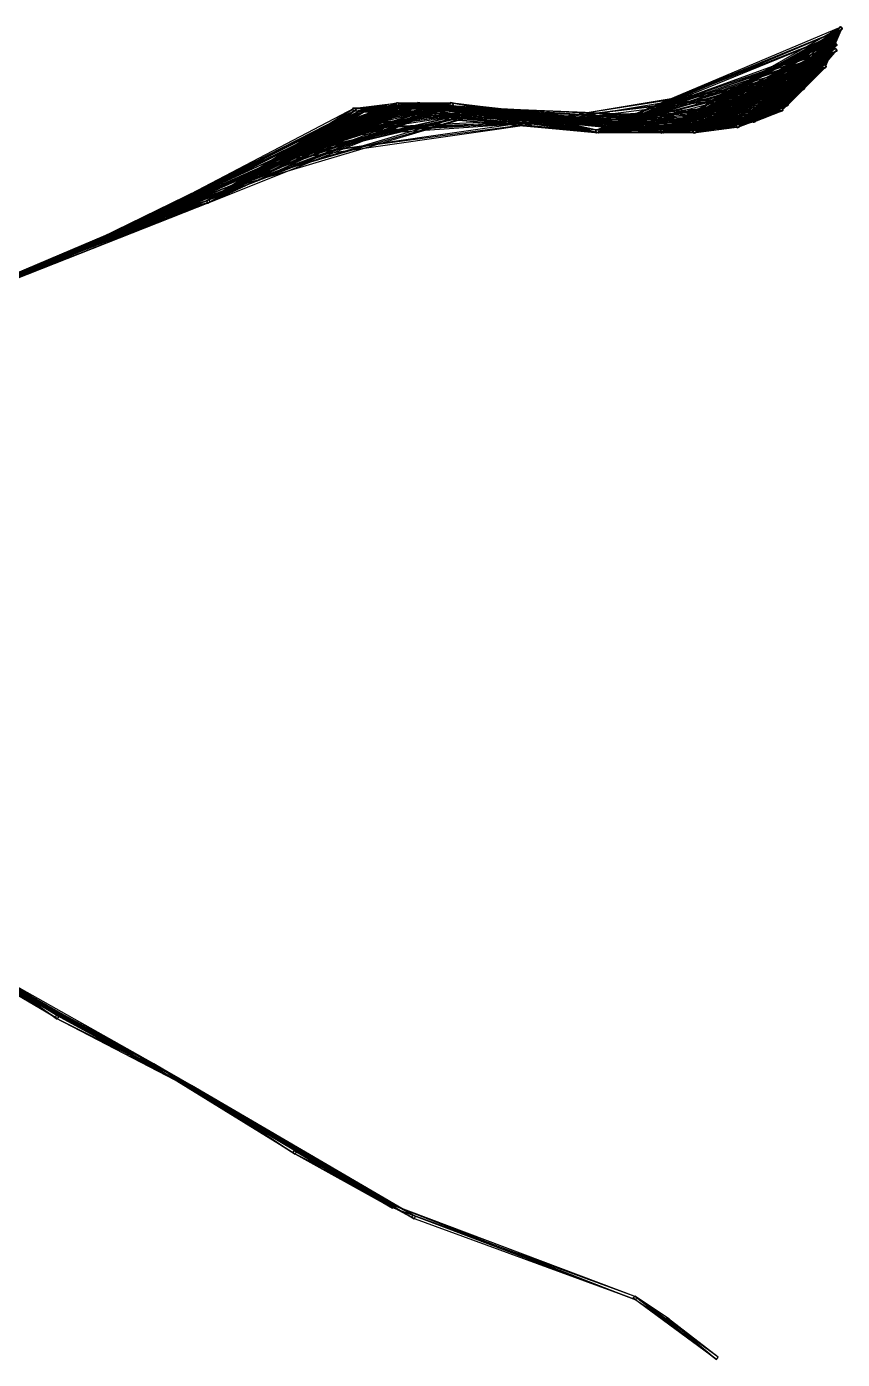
# Model space of a CAD drawing. Header units: metres. Extents: x 180 to 620, y 82 to 328.
# Drawn here: x 469.4 to 620.4, y 81.6 to 328.4 of the extents above; entities that cross this region are included whole.
import ezdxf

# ---------------------------------------------------------------- set-up
doc = ezdxf.new("R2010")
doc.units = ezdxf.units.M

msp = doc.modelspace()

# ---------------------------------------------------------------- linework, layer by layer
for points in [[(620.3275, 327.8669), (574.6725, 309.1331), (620.13306, 328.32755), (620.1332, 328.32764, 0.0001)], [(620.3275, 327.8669), (574.6725, 309.1331), (620.13306, 328.32755), (620.1332, 328.32764, 0.0001)], [(620.34143, 327.9081), (586.65857, 309.0919), (620.0919, 328.3414), (620.09204, 328.3415, 0.0001)], [(620.34143, 327.9081), (586.65857, 309.0919), (620.0919, 328.3414), (620.09204, 328.3415, 0.0001)], [(620.3483, 327.93942), (592.6517, 309.06058), (620.0606, 328.3483), (620.0607, 328.3484, 0.0001)], [(620.3483, 327.93942), (592.6517, 309.06058), (620.0606, 328.3483), (620.0607, 328.3484, 0.0001)], [(620.35345, 327.99045), (600.64655, 310.00955), (620.0096, 328.35342), (620.0097, 328.35352, 0.0001)], [(620.35345, 327.99045), (600.64655, 310.00955), (620.0096, 328.35342), (620.0097, 328.35352, 0.0001)], [(620.3534, 328.01068), (603.6466, 310.98932), (619.98926, 328.3534), (619.9894, 328.3535, 0.0001)], [(620.3534, 328.01068), (603.6466, 310.98932), (619.98926, 328.3534), (619.9894, 328.3535, 0.0001)], [(620.3494, 328.05377), (608.6506, 312.94623), (619.9462, 328.34943), (619.94635, 328.34952, 0.0001)], [(620.3494, 328.05377), (608.6506, 312.94623), (619.9462, 328.34943), (619.94635, 328.34952, 0.0001)], [(620.34875, 328.0581), (609.65125, 313.9419), (619.9419, 328.34875), (619.942, 328.34885, 0.0001)], [(620.34875, 328.0581), (609.65125, 313.9419), (619.9419, 328.34875), (619.942, 328.34885, 0.0001)], [(620.34875, 328.0581), (609.65125, 313.9419), (619.9419, 328.34875), (619.942, 328.34885, 0.0001)], [(620.34875, 328.0581), (609.65125, 313.9419), (619.9419, 328.34875), (619.942, 328.34885, 0.0001)], [(620.34515, 328.0767), (612.65485, 316.9233), (619.9233, 328.34512), (619.9234, 328.3452, 0.0001)], [(620.34515, 328.0767), (612.65485, 316.9233), (619.9233, 328.34512), (619.9234, 328.3452, 0.0001)], [(620.3467, 328.06934), (613.6533, 318.93066), (619.93066, 328.34668), (619.9308, 328.34677, 0.0001)], [(620.3467, 328.06934), (613.6533, 318.93066), (619.93066, 328.34668), (619.9308, 328.34677, 0.0001)], [(620.33545, 328.1118), (616.66455, 321.8882), (619.8882, 328.33542), (619.8883, 328.3355, 0.0001)], [(620.33545, 328.1118), (616.66455, 321.8882), (619.8882, 328.33542), (619.8883, 328.3355, 0.0001)], [(620.32825, 328.13132), (616.67175, 320.86868), (619.86865, 328.32828), (619.8688, 328.32837, 0.0001)], [(620.32825, 328.13132), (616.67175, 320.86868), (619.86865, 328.32828), (619.8688, 328.32837, 0.0001)], [(616.67175, 320.86868), (617.13135, 320.67172), (620.32825, 328.13132), (620.32837, 328.1314, 0.0001)], [(616.67175, 320.86868), (617.13135, 320.67172), (620.32825, 328.13132), (620.32837, 328.1314, 0.0001)], [(574.6725, 309.1331), (574.86694, 308.67245), (620.3275, 327.8669), (620.32764, 327.867, 0.0001)], [(574.6725, 309.1331), (574.86694, 308.67245), (620.3275, 327.8669), (620.32764, 327.867, 0.0001)], [(619.32605, 326.86328), (574.67395, 309.13672), (619.1367, 327.32605), (619.13684, 327.32614, 0.0001)], [(619.32605, 326.86328), (574.67395, 309.13672), (619.1367, 327.32605), (619.13684, 327.32614, 0.0001)], [(574.67395, 309.13672), (574.8633, 308.67395), (619.32605, 326.86328), (619.3262, 326.86337, 0.0001)], [(574.67395, 309.13672), (574.8633, 308.67395), (619.32605, 326.86328), (619.3262, 326.86337, 0.0001)], [(586.65857, 309.0919), (586.9081, 308.6586), (620.34143, 327.9081), (620.34155, 327.9082, 0.0001)], [(586.65857, 309.0919), (586.9081, 308.6586), (620.34143, 327.9081), (620.34155, 327.9082, 0.0001)], [(619.34045, 326.90466), (586.65955, 309.09534), (619.09534, 327.34045), (619.09546, 327.34055, 0.0001)], [(619.34045, 326.90466), (586.65955, 309.09534), (619.09534, 327.34045), (619.09546, 327.34055, 0.0001)], [(586.65955, 309.09534), (586.90466, 308.65955), (619.34045, 326.90466), (619.3406, 326.90475, 0.0001)], [(586.65955, 309.09534), (586.90466, 308.65955), (619.34045, 326.90466), (619.3406, 326.90475, 0.0001)], [(592.6517, 309.06058), (592.9394, 308.6517), (620.3483, 327.93942), (620.34845, 327.9395, 0.0001)], [(592.6517, 309.06058), (592.9394, 308.6517), (620.3483, 327.93942), (620.34845, 327.9395, 0.0001)], [(619.34784, 326.93677), (592.65216, 309.06323), (619.0633, 327.34784), (619.0634, 327.34793, 0.0001)], [(619.34784, 326.93677), (592.65216, 309.06323), (619.0633, 327.34784), (619.0634, 327.34793, 0.0001)], [(592.65216, 309.06323), (592.9367, 308.65216), (619.34784, 326.93677), (619.34796, 326.93686, 0.0001)], [(592.65216, 309.06323), (592.9367, 308.65216), (619.34784, 326.93677), (619.34796, 326.93686, 0.0001)], [(600.64655, 310.00955), (600.9904, 309.64658), (620.35345, 327.99045), (620.3536, 327.99054, 0.0001)], [(600.64655, 310.00955), (600.9904, 309.64658), (620.35345, 327.99045), (620.3536, 327.99054, 0.0001)], [(619.3534, 326.9899), (600.6466, 310.0101), (619.01013, 327.35342), (619.01025, 327.35352, 0.0001)], [(619.3534, 326.9899), (600.6466, 310.0101), (619.01013, 327.35342), (619.01025, 327.35352, 0.0001)], [(600.6466, 310.0101), (600.98987, 309.64658), (619.3534, 326.9899), (619.3535, 326.99, 0.0001)], [(600.6466, 310.0101), (600.98987, 309.64658), (619.3534, 326.9899), (619.3535, 326.99, 0.0001)], [(603.6466, 310.98932), (604.01074, 310.6466), (620.3534, 328.01068), (620.3535, 328.01077, 0.0001)], [(603.6466, 310.98932), (604.01074, 310.6466), (620.3534, 328.01068), (620.3535, 328.01077, 0.0001)], [(619.35333, 327.01138), (603.64667, 310.98862), (618.9886, 327.35336), (618.9887, 327.35345, 0.0001)], [(619.35333, 327.01138), (603.64667, 310.98862), (618.9886, 327.35336), (618.9887, 327.35345, 0.0001)], [(603.64667, 310.98862), (604.0114, 310.64664), (619.35333, 327.01138), (619.35345, 327.01147, 0.0001)], [(603.64667, 310.98862), (604.0114, 310.64664), (619.35333, 327.01138), (619.35345, 327.01147, 0.0001)], [(608.6506, 312.94623), (609.0538, 312.65057), (620.3494, 328.05377), (620.34955, 328.05386, 0.0001)], [(608.6506, 312.94623), (609.0538, 312.65057), (620.3494, 328.05377), (620.34955, 328.05386, 0.0001)], [(619.34875, 327.0581), (608.65125, 312.9419), (618.9419, 327.34875), (618.942, 327.34885, 0.0001)], [(619.34875, 327.0581), (608.65125, 312.9419), (618.9419, 327.34875), (618.942, 327.34885, 0.0001)], [(608.65125, 312.9419), (609.0581, 312.65125), (619.34875, 327.0581), (619.3489, 327.0582, 0.0001)], [(608.65125, 312.9419), (609.0581, 312.65125), (619.34875, 327.0581), (619.3489, 327.0582, 0.0001)], [(609.65125, 313.9419), (610.0581, 313.65125), (620.34875, 328.0581), (620.3489, 328.0582, 0.0001)], [(609.65125, 313.9419), (610.0581, 313.65125), (620.34875, 328.0581), (620.3489, 328.0582, 0.0001)], [(609.65125, 313.9419), (610.0581, 313.65125), (620.34875, 328.0581), (620.3489, 328.0582, 0.0001)], [(609.65125, 313.9419), (610.0581, 313.65125), (620.34875, 328.0581), (620.3489, 328.0582, 0.0001)], [(619.34784, 327.06323), (609.65216, 313.93677), (618.9367, 327.34784), (618.9368, 327.34793, 0.0001)], [(619.34784, 327.06323), (609.65216, 313.93677), (618.9367, 327.34784), (618.9368, 327.34793, 0.0001)], [(619.34784, 327.06323), (609.65216, 313.93677), (618.9367, 327.34784), (618.9368, 327.34793, 0.0001)], [(619.34784, 327.06323), (609.65216, 313.93677), (618.9367, 327.34784), (618.9368, 327.34793, 0.0001)], [(609.65216, 313.93677), (610.0633, 313.65216), (619.34784, 327.06323), (619.34796, 327.06332, 0.0001)], [(609.65216, 313.93677), (610.0633, 313.65216), (619.34784, 327.06323), (619.34796, 327.06332, 0.0001)], [(609.65216, 313.93677), (610.0633, 313.65216), (619.34784, 327.06323), (619.34796, 327.06332, 0.0001)], [(609.65216, 313.93677), (610.0633, 313.65216), (619.34784, 327.06323), (619.34796, 327.06332, 0.0001)], [(612.65485, 316.9233), (613.0767, 316.65488), (620.34515, 328.0767), (620.3453, 328.07678, 0.0001)], [(612.65485, 316.9233), (613.0767, 316.65488), (620.34515, 328.0767), (620.3453, 328.07678, 0.0001)], [(619.34296, 327.08575), (612.65704, 316.91425), (618.91425, 327.34302), (618.91437, 327.3431, 0.0001)], [(619.34296, 327.08575), (612.65704, 316.91425), (618.91425, 327.34302), (618.91437, 327.3431, 0.0001)], [(612.65704, 316.91425), (613.08575, 316.65698), (619.34296, 327.08575), (619.3431, 327.08585, 0.0001)], [(612.65704, 316.91425), (613.08575, 316.65698), (619.34296, 327.08575), (619.3431, 327.08585, 0.0001)], [(613.6533, 318.93066), (614.06934, 318.65332), (620.3467, 328.06934), (620.3468, 328.06943, 0.0001)], [(613.6533, 318.93066), (614.06934, 318.65332), (620.3467, 328.06934), (620.3468, 328.06943, 0.0001)], [(619.3445, 327.0795), (613.6555, 318.9205), (618.92053, 327.3445), (618.92065, 327.3446, 0.0001)], [(619.3445, 327.0795), (613.6555, 318.9205), (618.92053, 327.3445), (618.92065, 327.3446, 0.0001)], [(613.6555, 318.9205), (614.07947, 318.6555), (619.3445, 327.0795), (619.3446, 327.0796, 0.0001)], [(613.6555, 318.9205), (614.07947, 318.6555), (619.3445, 327.0795), (619.3446, 327.0796, 0.0001)], [(616.66455, 321.8882), (617.1118, 321.66458), (620.33545, 328.1118), (620.3356, 328.11188, 0.0001)], [(616.66455, 321.8882), (617.1118, 321.66458), (620.33545, 328.1118), (620.3356, 328.11188, 0.0001)], [(619.32495, 327.13928), (616.67505, 321.86072), (618.8607, 327.32495), (618.86084, 327.32504, 0.0001)], [(619.32495, 327.13928), (616.67505, 321.86072), (618.8607, 327.32495), (618.86084, 327.32504, 0.0001)], [(616.67505, 321.86072), (617.1393, 321.67505), (619.32495, 327.13928), (619.3251, 327.13937, 0.0001)], [(616.67505, 321.86072), (617.1393, 321.67505), (619.32495, 327.13928), (619.3251, 327.13937, 0.0001)], [(619.3162, 327.1581), (616.6838, 320.8419), (618.84186, 327.31625), (618.842, 327.31635, 0.0001)], [(619.3162, 327.1581), (616.6838, 320.8419), (618.84186, 327.31625), (618.842, 327.31635, 0.0001)], [(616.6838, 320.8419), (617.15814, 320.68375), (619.3162, 327.1581), (619.31635, 327.1582, 0.0001)], [(616.6838, 320.8419), (617.15814, 320.68375), (619.3162, 327.1581), (619.31635, 327.1582, 0.0001)], [(619.3204, 324.8505), (574.6796, 309.1495), (619.1495, 325.3204), (619.1496, 325.3205, 0.0001)], [(574.6796, 309.1495), (574.8505, 308.6796), (619.3204, 324.8505), (619.3205, 324.8506, 0.0001)], [(619.3173, 323.84402), (574.6827, 309.15598), (619.15594, 324.3173), (619.15607, 324.31738, 0.0001)], [(574.6827, 309.15598), (574.84406, 308.6827), (619.3173, 323.84402), (619.31744, 323.84412, 0.0001)], [(619.33545, 324.8882), (586.66455, 309.1118), (619.1118, 325.33542), (619.11194, 325.3355, 0.0001)], [(586.66455, 309.1118), (586.8882, 308.66458), (619.33545, 324.8882), (619.3356, 324.8883, 0.0001)], [(619.33246, 323.87973), (586.66754, 309.12027), (619.1203, 324.3325), (619.1204, 324.33258, 0.0001)], [(586.66754, 309.12027), (586.8797, 308.6675), (619.33246, 323.87973), (619.3326, 323.87982, 0.0001)], [(619.34393, 324.9181), (592.65607, 309.0819), (619.08185, 325.34393), (619.082, 325.34402, 0.0001)], [(592.65607, 309.0819), (592.91815, 308.65607), (619.34393, 324.9181), (619.34406, 324.91818, 0.0001)], [(619.3415, 323.9084), (592.6585, 309.0916), (619.0916, 324.3415), (619.09174, 324.34158, 0.0001)], [(592.6585, 309.0916), (592.9084, 308.6585), (619.3415, 323.9084), (619.3416, 323.90848, 0.0001)], [(619.3521, 324.968), (600.6479, 310.032), (619.03204, 325.35208), (619.03217, 325.35217, 0.0001)], [(600.6479, 310.032), (600.96796, 309.64792), (619.3521, 324.968), (619.35223, 324.96808, 0.0001)], [(619.3508, 323.95615), (600.6492, 310.04385), (619.0438, 324.3508), (619.04395, 324.3509, 0.0001)], [(600.6492, 310.04385), (600.9562, 309.6492), (619.3508, 323.95615), (619.35095, 323.95624, 0.0001)], [(619.35333, 324.98782), (603.64667, 311.01218), (619.01215, 325.35336), (619.01227, 325.35345, 0.0001)], [(603.64667, 311.01218), (603.98785, 310.64664), (619.35333, 324.98782), (619.35345, 324.9879, 0.0001)], [(619.35266, 323.9748), (603.64734, 311.0252), (619.02515, 324.35266), (619.02527, 324.35275, 0.0001)], [(603.64734, 311.0252), (603.97485, 310.64734), (619.35266, 323.9748), (619.3528, 323.97488, 0.0001)], [(619.35315, 324.0168), (608.64685, 312.9832), (618.98315, 324.35318), (618.9833, 324.35327, 0.0001)], [(608.64685, 312.9832), (609.01685, 312.64682), (619.35315, 324.0168), (619.3533, 324.0169, 0.0001)], [(619.3521, 325.032), (608.6479, 312.968), (618.96796, 325.35208), (618.9681, 325.35217, 0.0001)], [(608.6479, 312.968), (609.03204, 312.64792), (619.3521, 325.032), (619.35223, 325.0321, 0.0001)], [(619.3531, 324.0186), (609.6469, 313.9814), (618.9814, 324.35306), (618.9815, 324.35315, 0.0001)], [(619.3531, 324.0186), (609.6469, 313.9814), (618.9814, 324.35306), (618.9815, 324.35315, 0.0001)], [(609.6469, 313.9814), (610.0186, 313.64694), (619.3531, 324.0186), (619.3532, 324.01868, 0.0001)], [(609.6469, 313.9814), (610.0186, 313.64694), (619.3531, 324.0186), (619.3532, 324.01868, 0.0001)], [(619.3518, 325.0352), (609.6482, 313.9648), (618.96484, 325.35178), (618.96497, 325.35187, 0.0001)], [(619.3518, 325.0352), (609.6482, 313.9648), (618.96484, 325.35178), (618.96497, 325.35187, 0.0001)], [(609.6482, 313.9648), (610.03516, 313.64822), (619.3518, 325.0352), (619.3519, 325.03528, 0.0001)], [(609.6482, 313.9648), (610.03516, 313.64822), (619.3518, 325.0352), (619.3519, 325.03528, 0.0001)], [(619.35254, 324.02713), (612.64746, 316.97287), (618.9729, 324.3525), (618.973, 324.3526, 0.0001)], [(612.64746, 316.97287), (613.0271, 316.6475), (619.35254, 324.02713), (619.35266, 324.02722, 0.0001)], [(619.35004, 325.05002), (612.64996, 316.94998), (618.95, 325.35), (618.95013, 325.3501, 0.0001)], [(612.64996, 316.94998), (613.05, 316.65), (619.35004, 325.05002), (619.35016, 325.0501, 0.0001)], [(619.3535, 324), (613.6465, 319), (619, 324.35358), (619.0001, 324.35367, 0.0001)], [(613.6465, 319), (614, 318.64642), (619.3535, 324), (619.35364, 324.0001, 0.0001)], [(619.3521, 325.032), (613.6479, 318.968), (618.96796, 325.35208), (618.9681, 325.35217, 0.0001)], [(613.6479, 318.968), (614.03204, 318.64792), (619.3521, 325.032), (619.35223, 325.0321, 0.0001)], [(617.31274, 321.83508), (574.68726, 309.16492), (617.1649, 322.31274), (617.16504, 322.31284, 0.0001)], [(574.68726, 309.16492), (574.8351, 308.68726), (617.31274, 321.83508), (617.31287, 321.83517, 0.0001)], [(617.309, 320.8283), (574.691, 309.1717), (617.1717, 321.30908), (617.1718, 321.30917, 0.0001)], [(574.691, 309.1717), (574.8283, 308.69092), (617.309, 320.8283), (617.30914, 320.8284, 0.0001)], [(617.3288, 321.87), (586.6712, 309.13), (617.12994, 322.3288), (617.13007, 322.3289, 0.0001)], [(586.6712, 309.13), (586.87006, 308.6712), (617.3288, 321.87), (617.3289, 321.8701, 0.0001)], [(617.32495, 320.86072), (586.67505, 309.13928), (617.1393, 321.32495), (617.1394, 321.32504, 0.0001)], [(586.67505, 309.13928), (586.8607, 308.67505), (617.32495, 320.86072), (617.3251, 320.8608, 0.0001)], [(617.3389, 321.89926), (592.6611, 309.10074), (617.10077, 322.3389), (617.1009, 322.339, 0.0001)], [(592.6611, 309.10074), (592.89923, 308.6611), (617.3389, 321.89926), (617.33905, 321.89935, 0.0001)], [(617.33545, 320.8882), (592.66455, 309.1118), (617.1118, 321.33542), (617.11194, 321.3355, 0.0001)], [(592.66455, 309.1118), (592.8882, 308.66458), (617.33545, 320.8882), (617.3356, 320.8883, 0.0001)], [(617.35004, 321.94998), (600.64996, 310.05002), (617.05, 322.35), (617.0501, 322.3501, 0.0001)], [(600.64996, 310.05002), (600.95, 309.65), (617.35004, 321.94998), (617.35016, 321.95007, 0.0001)], [(617.34766, 320.9356), (600.65234, 310.0644), (617.06433, 321.34766), (617.06445, 321.34775, 0.0001)], [(600.65234, 310.0644), (600.93567, 309.65234), (617.34766, 320.9356), (617.3478, 320.9357, 0.0001)], [(617.35236, 321.97064), (603.64764, 311.02936), (617.02936, 322.35236), (617.0295, 322.35245, 0.0001)], [(603.64764, 311.02936), (603.97064, 310.64764), (617.35236, 321.97064), (617.3525, 321.97073, 0.0001)], [(617.3506, 320.95428), (603.6494, 311.04572), (617.0458, 321.3506), (617.0459, 321.35068, 0.0001)], [(603.6494, 311.04572), (603.9542, 310.6494), (617.3506, 320.95428), (617.3507, 320.95438, 0.0001)], [(617.3535, 321), (608.6465, 313), (617, 321.35358), (617.0001, 321.35367, 0.0001)], [(608.6465, 313), (609, 312.64642), (617.3535, 321), (617.35364, 321.0001, 0.0001)], [(617.3529, 322.02078), (608.6471, 312.97922), (616.97925, 322.35294), (616.9794, 322.35303, 0.0001)], [(608.6471, 312.97922), (609.02075, 312.64706), (617.3529, 322.02078), (617.353, 322.02087, 0.0001)], [(617.3535, 321), (609.6465, 314), (617, 321.35358), (617.0001, 321.35367, 0.0001)], [(617.3535, 321), (609.6465, 314), (617, 321.35358), (617.0001, 321.35367, 0.0001)], [(609.6465, 314), (610, 313.64642), (617.3535, 321), (617.35364, 321.0001, 0.0001)], [(609.6465, 314), (610, 313.64642), (617.3535, 321), (617.35364, 321.0001, 0.0001)], [(617.3528, 322.02353), (609.6472, 313.97647), (616.97644, 322.35275), (616.97656, 322.35284, 0.0001)], [(617.3528, 322.02353), (609.6472, 313.97647), (616.97644, 322.35275), (616.97656, 322.35284, 0.0001)], [(609.6472, 313.97647), (610.02356, 313.64725), (617.3528, 322.02353), (617.3529, 322.02362, 0.0001)], [(609.6472, 313.97647), (610.02356, 313.64725), (617.3528, 322.02353), (617.3529, 322.02362, 0.0001)], [(617.3535, 321), (612.6465, 317), (617, 321.35358), (617.0001, 321.35367, 0.0001)], [(612.6465, 317), (613, 316.64642), (617.3535, 321), (617.35364, 321.0001, 0.0001)], [(617.3514, 322.03903), (612.6486, 316.96097), (616.961, 322.3514), (616.9611, 322.3515, 0.0001)], [(612.6486, 316.96097), (613.039, 316.6486), (617.3514, 322.03903), (617.3515, 322.03912, 0.0001)], [(614.28766, 318.7945), (565.71234, 311.2055), (614.2055, 319.28772), (614.2056, 319.2878, 0.0001)], [(565.71234, 311.2055), (565.7945, 310.71228), (614.28766, 318.7945), (614.2878, 318.7946, 0.0001)], [(614.30426, 318.81995), (574.69574, 309.18005), (614.1801, 319.30426), (614.18024, 319.30435, 0.0001)], [(574.69574, 309.18005), (574.8199, 308.69574), (614.30426, 318.81995), (614.3044, 318.82004, 0.0001)], [(614.3213, 318.8524), (586.6787, 309.1476), (614.1476, 319.32126), (614.1477, 319.32135, 0.0001)], [(586.6787, 309.1476), (586.8524, 308.67874), (614.3213, 318.8524), (614.3214, 318.85248, 0.0001)], [(614.3332, 318.88177), (592.6668, 309.11823), (614.1182, 319.3332), (614.11835, 319.33328, 0.0001)], [(592.6668, 309.11823), (592.8818, 308.6668), (614.3332, 318.88177), (614.3333, 318.88187, 0.0001)], [(614.34784, 318.93677), (600.65216, 310.06323), (614.0633, 319.34784), (614.0634, 319.34793, 0.0001)], [(600.65216, 310.06323), (600.9367, 309.65216), (614.34784, 318.93677), (614.34796, 318.93686, 0.0001)], [(614.3514, 318.96097), (603.6486, 311.03903), (614.039, 319.3514), (614.0391, 319.3515, 0.0001)], [(603.6486, 311.03903), (603.961, 310.6486), (614.3514, 318.96097), (614.3515, 318.96106, 0.0001)], [(614.3521, 319.032), (608.6479, 312.968), (613.96796, 319.35208), (613.9681, 319.35217, 0.0001)], [(608.6479, 312.968), (609.03204, 312.64792), (614.3521, 319.032), (614.35223, 319.0321, 0.0001)], [(614.3514, 319.03903), (609.6486, 313.96097), (613.961, 319.3514), (613.9611, 319.3515, 0.0001)], [(614.3514, 319.03903), (609.6486, 313.96097), (613.961, 319.3514), (613.9611, 319.3515, 0.0001)], [(609.6486, 313.96097), (610.039, 313.6486), (614.3514, 319.03903), (614.3515, 319.03912, 0.0001)], [(609.6486, 313.96097), (610.039, 313.6486), (614.3514, 319.03903), (614.3515, 319.03912, 0.0001)], [(613.27966, 316.78366), (565.72034, 311.21634), (613.2163, 317.27963), (613.21643, 317.27972, 0.0001)], [(565.72034, 311.21634), (565.7837, 310.72037), (613.27966, 316.78366), (613.2798, 316.78375, 0.0001)], [(613.29614, 316.8069), (574.70386, 309.1931), (613.1931, 317.29614), (613.19324, 317.29623, 0.0001)], [(574.70386, 309.1931), (574.8069, 308.70386), (613.29614, 316.8069), (613.29626, 316.80698, 0.0001)], [(613.3125, 316.83456), (586.6875, 309.16544), (613.1654, 317.31247), (613.1655, 317.31256, 0.0001)], [(586.6875, 309.16544), (586.8346, 308.68753), (613.3125, 316.83456), (613.3126, 316.83466, 0.0001)], [(613.32495, 316.86072), (592.67505, 309.13928), (613.1393, 317.32495), (613.1394, 317.32504, 0.0001)], [(592.67505, 309.13928), (592.8607, 308.67505), (613.32495, 316.86072), (613.3251, 316.8608, 0.0001)], [(613.3419, 316.91003), (600.6581, 310.08997), (613.08997, 317.34192), (613.0901, 317.342, 0.0001)], [(600.6581, 310.08997), (600.91003, 309.65808), (613.3419, 316.91003), (613.34204, 316.91013, 0.0001)], [(613.3467, 316.93066), (603.6533, 311.06934), (613.06934, 317.34668), (613.06946, 317.34677, 0.0001)], [(603.6533, 311.06934), (603.93066, 310.65332), (613.3467, 316.93066), (613.3468, 316.93076, 0.0001)], [(613.3535, 317), (608.6465, 313), (613, 317.35358), (613.0001, 317.35367, 0.0001)], [(608.6465, 313), (609, 312.64642), (613.3535, 317), (613.35364, 317.0001, 0.0001)], [(530.3376, 312.89487), (489.66245, 292.10513), (530.10516, 313.33755), (530.1053, 313.33765, 0.0001)], [(532.33545, 312.8882), (489.66458, 292.1118), (532.1118, 313.33542), (532.11194, 313.3355, 0.0001)], [(530.3447, 312.92166), (502.65524, 296.07834), (530.07837, 313.34476), (530.0785, 313.34485, 0.0001)], [(532.3421, 312.91077), (502.6579, 296.08923), (532.0893, 313.3421), (532.0894, 313.3422, 0.0001)], [(538.3367, 313.89203), (502.66333, 296.10797), (538.10803, 314.33667), (538.10815, 314.33676, 0.0001)], [(502.66333, 296.10797), (502.89203, 295.66333), (538.3367, 313.89203), (538.3368, 313.89212, 0.0001)], [(542.3317, 313.87778), (502.66824, 296.12222), (542.12225, 314.33176), (542.1224, 314.33185, 0.0001)], [(502.66824, 296.12222), (502.87778, 295.66824), (542.3317, 313.87778), (542.33185, 313.87787, 0.0001)], [(548.32495, 313.86072), (502.67505, 296.13928), (548.1393, 314.32495), (548.1394, 314.32504, 0.0001)], [(502.67505, 296.13928), (502.86072, 295.67505), (548.32495, 313.86072), (548.3251, 313.8608, 0.0001)], [(530.34515, 312.9233), (507.65488, 299.0767), (530.0767, 313.34512), (530.07684, 313.3452, 0.0001)], [(532.3419, 312.91003), (507.65808, 299.08997), (532.08997, 313.34192), (532.0901, 313.342, 0.0001)], [(538.33545, 313.8882), (507.66458, 299.1118), (538.1118, 314.33542), (538.11194, 314.3355, 0.0001)], [(507.66458, 299.1118), (507.8882, 298.66458), (538.33545, 313.8882), (538.3356, 313.8883, 0.0001)], [(542.32965, 313.8722), (507.67035, 299.1278), (542.12787, 314.32965), (542.128, 314.32974, 0.0001)], [(507.67035, 299.1278), (507.8722, 298.67035), (542.32965, 313.8722), (542.3298, 313.87228, 0.0001)], [(548.32184, 313.8537), (507.67816, 299.1463), (548.1463, 314.32184), (548.1464, 314.32193, 0.0001)], [(507.67816, 299.1463), (507.8537, 298.67816), (548.32184, 313.8537), (548.32196, 313.8538, 0.0001)], [(530.34546, 312.9249), (515.65454, 304.0751), (530.0751, 313.3455), (530.0752, 313.34558, 0.0001)], [(532.34045, 312.90466), (515.65955, 304.09534), (532.09534, 313.34045), (532.09546, 313.34055, 0.0001)], [(538.33105, 313.87585), (515.66895, 304.12415), (538.12415, 314.33105), (538.12427, 314.33115, 0.0001)], [(515.66895, 304.12415), (515.87585, 303.66895), (538.33105, 313.87585), (538.3312, 313.87595, 0.0001)], [(542.32306, 313.8564), (515.67694, 304.1436), (542.1436, 314.3231), (542.14374, 314.32318, 0.0001)], [(515.67694, 304.1436), (515.8564, 303.6769), (542.32306, 313.8564), (542.3232, 313.8565, 0.0001)], [(548.31323, 313.83594), (515.68677, 304.16406), (548.16406, 314.31317), (548.1642, 314.31326, 0.0001)], [(515.68677, 304.16406), (515.83594, 303.68683), (548.31323, 313.83594), (548.31335, 313.83603, 0.0001)], [(530.34784, 312.93677), (516.65216, 304.06323), (530.0633, 313.34784), (530.0634, 313.34793, 0.0001)], [(532.34296, 312.91425), (516.65704, 304.08575), (532.08575, 313.34302), (532.0859, 313.3431, 0.0001)], [(538.3332, 313.88177), (516.6668, 304.11823), (538.1182, 314.3332), (538.11835, 314.33328, 0.0001)], [(516.6668, 304.11823), (516.8818, 303.6668), (538.3332, 313.88177), (538.3333, 313.88187, 0.0001)], [(542.32495, 313.86072), (516.67505, 304.13928), (542.1393, 314.32495), (542.1394, 314.32504, 0.0001)], [(516.67505, 304.13928), (516.8607, 303.67505), (542.32495, 313.86072), (542.3251, 313.8608, 0.0001)], [(548.31464, 313.83884), (516.68536, 304.16116), (548.1612, 314.31467), (548.1613, 314.31476, 0.0001)], [(516.68536, 304.16116), (516.8388, 303.68533), (548.31464, 313.83884), (548.31476, 313.83893, 0.0001)], [(530.3445, 312.9205), (521.6555, 308.0795), (530.07947, 313.3445), (530.0796, 313.3446, 0.0001)], [(532.33545, 312.8882), (521.66455, 308.1118), (532.1118, 313.33542), (532.11194, 313.3355, 0.0001)], [(538.32184, 313.8537), (521.67816, 308.1463), (538.1463, 314.32184), (538.1464, 314.32193, 0.0001)], [(521.67816, 308.1463), (521.8537, 307.67816), (538.32184, 313.8537), (538.32196, 313.8538, 0.0001)], [(542.3113, 313.83237), (521.6887, 308.16763), (542.1676, 314.3113), (542.1677, 314.3114, 0.0001)], [(521.6887, 308.16763), (521.8324, 307.6887), (542.3113, 313.83237), (542.3114, 313.83246, 0.0001)], [(548.2998, 313.81262), (521.7002, 308.18738), (548.1874, 314.2998), (548.1875, 314.2999, 0.0001)], [(521.7002, 308.18738), (521.8126, 307.7002), (548.2998, 313.81262), (548.2999, 313.8127, 0.0001)], [(530.3467, 312.93066), (523.6533, 309.06934), (530.06934, 313.34668), (530.06946, 313.34677, 0.0001)], [(532.33545, 312.8882), (523.66455, 309.1118), (532.1118, 313.33542), (532.11194, 313.3355, 0.0001)], [(538.3195, 313.84863), (523.6805, 309.15137), (538.1513, 314.31952), (538.1514, 314.3196, 0.0001)], [(523.6805, 309.15137), (523.8487, 308.68048), (538.3195, 313.84863), (538.31964, 313.84872, 0.0001)], [(542.3078, 313.82605), (523.6922, 309.17395), (542.174, 314.3078), (542.17413, 314.3079, 0.0001)], [(523.6922, 309.17395), (523.826, 308.6922), (542.3078, 313.82605), (542.3079, 313.82614, 0.0001)], [(548.2957, 313.80624), (523.7043, 309.19376), (548.1938, 314.29575), (548.1939, 314.29584, 0.0001)], [(523.7043, 309.19376), (523.8062, 308.70425), (548.2957, 313.80624), (548.29584, 313.80634, 0.0001)], [(538.27905, 313.78293), (529.72095, 313.21707), (538.21704, 314.27908), (538.21716, 314.27917, 0.0001)], [(529.72095, 313.21707), (529.78296, 312.72092), (538.27905, 313.78293), (538.2792, 313.78302, 0.0001)], [(542.2699, 313.7716), (529.7301, 313.2284), (542.2284, 314.2699), (542.2285, 314.27, 0.0001)], [(529.7301, 313.2284), (529.7716, 312.7301), (542.2699, 313.7716), (542.27, 313.7717, 0.0001)], [(548.2635, 313.76425), (529.7365, 313.23575), (548.2358, 314.26346), (548.2359, 314.26355, 0.0001)], [(529.7365, 313.23575), (529.7642, 312.73654), (548.2635, 313.76425), (548.2636, 313.76434, 0.0001)], [(538.28766, 313.7945), (531.71234, 313.2055), (538.2055, 314.28772), (538.2056, 314.2878, 0.0001)], [(531.71234, 313.2055), (531.7945, 312.71228), (538.28766, 313.7945), (538.2878, 313.7946, 0.0001)], [(542.2737, 313.77612), (531.7263, 313.22388), (542.2239, 314.27362), (542.224, 314.2737, 0.0001)], [(531.7263, 313.22388), (531.7761, 312.72638), (542.2737, 313.77612), (542.2738, 313.7762, 0.0001)], [(548.26514, 313.76608), (531.73486, 313.23392), (548.2339, 314.2651), (548.234, 314.2652, 0.0001)], [(531.73486, 313.23392), (531.7661, 312.7349), (548.26514, 313.76608), (548.26526, 313.76617, 0.0001)], [(537.78577, 314.28122), (537.71875, 313.78574), (575.21423, 308.71878), (575.21436, 308.71887, 0.0001)], [(537.778, 314.2752), (537.7248, 313.77808), (566.222, 310.7248), (566.2221, 310.72488, 0.0001)], [(537.7767, 314.2741), (537.7259, 313.77667), (587.2233, 308.7259), (587.22345, 308.72598, 0.0001)], [(537.76514, 314.26425), (537.7357, 313.7651), (555.23486, 312.73575), (555.235, 312.73584, 0.0001)], [(548.25, 313.75), (537.75, 314.25), (548.25, 314.25), (548.2501, 314.2501, 0.0001)], [(537.75, 314.25), (537.75, 313.75), (548.25, 313.75), (548.2501, 313.7501, 0.0001)], [(555.23486, 312.73575), (537.76514, 314.26425), (555.2643, 313.2349), (555.2644, 313.235, 0.0001)], [(587.2233, 308.7259), (537.7767, 314.2741), (587.2741, 309.22333), (587.27423, 309.22342, 0.0001)], [(566.222, 310.7248), (537.778, 314.2752), (566.2752, 311.22192), (566.2753, 311.22202, 0.0001)], [(575.21423, 308.71878), (537.78577, 314.28122), (575.28125, 309.21426), (575.2814, 309.21436, 0.0001)], [(541.7903, 314.28464), (541.71533, 313.79025), (575.2097, 308.71536), (575.20984, 308.71545, 0.0001)], [(541.78296, 314.27908), (541.72095, 313.78293), (566.21704, 310.72092), (566.21716, 310.721, 0.0001)], [(541.7791, 314.2761), (541.72394, 313.77914), (587.2209, 308.7239), (587.221, 308.724, 0.0001)], [(541.7699, 314.26843), (541.73157, 313.7699), (555.2301, 312.73157), (555.2302, 312.73166, 0.0001)], [(548.25, 313.75), (541.75, 314.25), (548.25, 314.25), (548.2501, 314.2501, 0.0001)], [(541.75, 314.25), (541.75, 313.75), (548.25, 313.75), (548.2501, 313.7501, 0.0001)], [(555.2301, 312.73157), (541.7699, 314.26843), (555.26843, 313.2301), (555.26855, 313.2302, 0.0001)], [(587.2209, 308.7239), (541.7791, 314.2761), (587.27606, 309.22086), (587.2762, 309.22095, 0.0001)], [(566.21704, 310.72092), (541.78296, 314.27908), (566.27905, 311.21707), (566.2792, 311.21716, 0.0001)], [(575.2097, 308.71536), (541.7903, 314.28464), (575.28467, 309.20975), (575.2848, 309.20984, 0.0001)], [(547.7997, 314.29135), (547.7086, 313.7997), (575.2003, 308.70865), (575.20044, 308.70874, 0.0001)], [(547.7945, 314.28772), (547.71234, 313.7945), (566.2055, 310.71228), (566.2056, 310.71237, 0.0001)], [(547.78784, 314.28287), (547.71716, 313.78787), (555.21216, 312.71713), (555.2123, 312.71722, 0.0001)], [(547.7838, 314.27975), (547.7202, 313.78384), (587.2162, 308.72025), (587.2163, 308.72034, 0.0001)], [(547.7791, 314.2761), (547.72394, 313.77914), (593.2209, 308.7239), (593.221, 308.724, 0.0001)], [(593.2209, 308.7239), (547.7791, 314.2761), (593.27606, 309.22086), (593.2762, 309.22095, 0.0001)], [(587.2162, 308.72025), (547.7838, 314.27975), (587.2798, 309.21616), (587.2799, 309.21625, 0.0001)], [(555.21216, 312.71713), (547.78784, 314.28287), (555.28284, 313.21213), (555.28296, 313.21222, 0.0001)], [(566.2055, 310.71228), (547.7945, 314.28772), (566.28766, 311.2055), (566.2878, 311.2056, 0.0001)], [(575.2003, 308.70865), (547.7997, 314.29135), (575.2914, 309.2003), (575.2915, 309.20038, 0.0001)], [(610.2665, 313.76758), (565.7335, 311.23242), (610.2324, 314.26642), (610.23254, 314.2665, 0.0001)], [(610.2665, 313.76758), (565.7335, 311.23242), (610.2324, 314.26642), (610.23254, 314.2665, 0.0001)], [(565.7335, 311.23242), (565.7676, 310.73358), (610.2665, 313.76758), (610.2666, 313.76767, 0.0001)], [(565.7335, 311.23242), (565.7676, 310.73358), (610.2665, 313.76758), (610.2666, 313.76767, 0.0001)], [(610.28284, 313.78787), (574.71716, 309.21213), (610.21216, 314.28287), (610.2123, 314.28296, 0.0001)], [(610.28284, 313.78787), (574.71716, 309.21213), (610.21216, 314.28287), (610.2123, 314.28296, 0.0001)], [(574.71716, 309.21213), (574.78784, 308.71713), (610.28284, 313.78787), (610.28296, 313.78796, 0.0001)], [(574.71716, 309.21213), (574.78784, 308.71713), (610.28284, 313.78787), (610.28296, 313.78796, 0.0001)], [(610.2974, 313.8088), (586.7026, 309.1912), (610.1912, 314.2974), (610.19135, 314.2975, 0.0001)], [(610.2974, 313.8088), (586.7026, 309.1912), (610.1912, 314.2974), (610.19135, 314.2975, 0.0001)], [(586.7026, 309.1912), (586.8088, 308.7026), (610.2974, 313.8088), (610.29755, 313.8089, 0.0001)], [(586.7026, 309.1912), (586.8088, 308.7026), (610.2974, 313.8088), (610.29755, 313.8089, 0.0001)], [(610.3104, 313.83072), (592.6896, 309.16928), (610.1693, 314.3104), (610.16943, 314.3105, 0.0001)], [(610.3104, 313.83072), (592.6896, 309.16928), (610.1693, 314.3104), (610.16943, 314.3105, 0.0001)], [(592.6896, 309.16928), (592.8307, 308.6896), (610.3104, 313.83072), (610.31055, 313.8308, 0.0001)], [(592.6896, 309.16928), (592.8307, 308.6896), (610.3104, 313.83072), (610.31055, 313.8308, 0.0001)], [(610.33, 313.87308), (600.67, 310.12692), (610.1269, 314.33), (610.127, 314.33008, 0.0001)], [(610.33, 313.87308), (600.67, 310.12692), (610.1269, 314.33), (610.127, 314.33008, 0.0001)], [(600.67, 310.12692), (600.8731, 309.67), (610.33, 313.87308), (610.33014, 313.87317, 0.0001)], [(600.67, 310.12692), (600.8731, 309.67), (610.33, 313.87308), (610.33014, 313.87317, 0.0001)], [(609.32184, 312.8537), (600.67816, 310.1463), (609.1463, 313.32184), (609.1464, 313.32193, 0.0001)], [(610.33545, 313.8882), (603.66455, 311.1118), (610.1118, 314.33542), (610.11194, 314.3355, 0.0001)], [(610.33545, 313.8882), (603.66455, 311.1118), (610.1118, 314.33542), (610.11194, 314.3355, 0.0001)], [(603.66455, 311.1118), (603.8882, 310.66458), (610.33545, 313.8882), (610.3356, 313.8883, 0.0001)], [(603.66455, 311.1118), (603.8882, 310.66458), (610.33545, 313.8882), (610.3356, 313.8883, 0.0001)], [(609.32495, 312.86072), (603.67505, 311.13928), (609.1393, 313.32495), (609.1394, 313.32504, 0.0001)], [(489.66245, 292.10513), (489.89487, 291.66245), (530.3376, 312.89487), (530.3377, 312.89496, 0.0001)], [(489.66458, 292.1118), (489.8882, 291.66458), (532.33545, 312.8882), (532.3356, 312.8883, 0.0001)], [(502.65524, 296.07834), (502.92166, 295.65524), (530.3447, 312.92166), (530.34485, 312.92175, 0.0001)], [(502.6579, 296.08923), (502.91077, 295.6579), (532.3421, 312.91077), (532.3422, 312.91086, 0.0001)], [(507.65488, 299.0767), (507.9233, 298.65488), (530.34515, 312.9233), (530.3453, 312.9234, 0.0001)], [(507.65808, 299.08997), (507.91003, 298.65808), (532.3419, 312.91003), (532.34204, 312.91013, 0.0001)], [(555.311, 312.8318), (507.68903, 299.1682), (555.1683, 313.31097), (555.1684, 313.31107, 0.0001)], [(507.68903, 299.1682), (507.8318, 298.68903), (555.311, 312.8318), (555.3111, 312.83188, 0.0001)], [(515.65454, 304.0751), (515.9249, 303.6545), (530.34546, 312.9249), (530.3456, 312.925, 0.0001)], [(515.65955, 304.09534), (515.90466, 303.65955), (532.34045, 312.90466), (532.3406, 312.90475, 0.0001)], [(555.2998, 312.81262), (515.7002, 304.18738), (555.1874, 313.2998), (555.1875, 313.2999, 0.0001)], [(515.7002, 304.18738), (515.8126, 303.7002), (555.2998, 312.81262), (555.2999, 312.8127, 0.0001)], [(516.65216, 304.06323), (516.9367, 303.65216), (530.34784, 312.93677), (530.34796, 312.93686, 0.0001)], [(516.65704, 304.08575), (516.91425, 303.65698), (532.34296, 312.91425), (532.3431, 312.91434, 0.0001)], [(555.3009, 312.81436), (516.6991, 304.18564), (555.18567, 313.30087), (555.1858, 313.30096, 0.0001)], [(516.6991, 304.18564), (516.81433, 303.69913), (555.3009, 312.81436), (555.301, 312.81445, 0.0001)], [(566.28284, 310.78787), (516.71716, 304.21213), (566.21216, 311.28287), (566.2123, 311.28296, 0.0001)], [(521.6555, 308.0795), (521.92053, 307.6555), (530.3445, 312.9205), (530.3446, 312.9206, 0.0001)], [(521.66455, 308.1118), (521.8882, 307.66458), (532.33545, 312.8882), (532.3356, 312.8883, 0.0001)], [(555.28467, 312.79025), (521.71533, 308.20975), (555.2097, 313.28464), (555.20984, 313.28473, 0.0001)], [(521.71533, 308.20975), (521.7903, 307.71536), (555.28467, 312.79025), (555.2848, 312.79034, 0.0001)], [(566.2665, 310.76758), (521.7335, 308.23242), (566.2324, 311.26642), (566.23254, 311.2665, 0.0001)], [(523.6533, 309.06934), (523.93066, 308.65332), (530.3467, 312.93066), (530.3468, 312.93076, 0.0001)], [(523.66455, 309.1118), (523.8882, 308.66458), (532.33545, 312.8882), (532.3356, 312.8883, 0.0001)], [(555.2799, 312.78403), (523.7201, 309.21597), (555.21594, 313.27994), (555.21606, 313.28003, 0.0001)], [(523.7201, 309.21597), (523.78406, 308.72006), (555.2799, 312.78403), (555.28, 312.78412, 0.0001)], [(566.2616, 310.76218), (523.7384, 309.23782), (566.2378, 311.26163), (566.2379, 311.26172, 0.0001)], [(529.77313, 313.27115), (529.7288, 312.7731), (575.22687, 308.72885), (575.227, 308.72894, 0.0001)], [(529.7642, 313.26346), (529.7365, 312.76425), (566.2358, 310.73654), (566.2359, 310.73663, 0.0001)], [(555.25, 312.75), (529.75, 313.25), (555.25, 313.25), (555.2501, 313.2501, 0.0001)], [(529.75, 313.25), (529.75, 312.75), (555.25, 312.75), (555.2501, 312.7501, 0.0001)], [(566.2358, 310.73654), (529.7642, 313.26346), (566.2635, 311.23575), (566.2636, 311.23584, 0.0001)], [(575.22687, 308.72885), (529.77313, 313.27115), (575.2712, 309.2269), (575.2713, 309.227, 0.0001)], [(531.77423, 313.2721), (531.72797, 312.77423), (575.22577, 308.7279), (575.2259, 308.728, 0.0001)], [(531.76514, 313.26425), (531.7357, 312.7651), (566.23486, 310.73575), (566.235, 310.73584, 0.0001)], [(555.25, 312.75), (531.75, 313.25), (555.25, 313.25), (555.2501, 313.2501, 0.0001)], [(531.75, 313.25), (531.75, 312.75), (555.25, 312.75), (555.2501, 312.7501, 0.0001)], [(566.23486, 310.73575), (531.76514, 313.26425), (566.2643, 311.2349), (566.2644, 311.235, 0.0001)], [(575.22577, 308.7279), (531.77423, 313.2721), (575.27203, 309.22577), (575.27216, 309.22586, 0.0001)], [(554.8039, 313.2942), (554.7059, 312.8039), (575.1961, 308.7058), (575.1962, 308.7059, 0.0001)], [(554.79877, 313.29068), (554.7093, 312.79874), (566.20123, 310.70932), (566.20135, 310.7094, 0.0001)], [(554.78296, 313.27908), (554.72095, 312.78293), (587.21704, 308.72092), (587.21716, 308.721, 0.0001)], [(554.7776, 313.2748), (554.7252, 312.77756), (593.2224, 308.7252), (593.22253, 308.72528, 0.0001)], [(554.76685, 313.26575), (554.73425, 312.76678), (601.23315, 309.73425), (601.2333, 309.73434, 0.0001)], [(554.7604, 313.25998), (554.74, 312.7604), (604.2396, 310.74002), (604.23975, 310.7401, 0.0001)], [(604.2396, 310.74002), (554.7604, 313.25998), (604.26, 311.2396), (604.26013, 311.2397, 0.0001)], [(601.23315, 309.73425), (554.76685, 313.26575), (601.26575, 310.23322), (601.26587, 310.2333, 0.0001)], [(593.2224, 308.7252), (554.7776, 313.2748), (593.2748, 309.22244), (593.2749, 309.22253, 0.0001)], [(587.21704, 308.72092), (554.78296, 313.27908), (587.27905, 309.21707), (587.2792, 309.21716, 0.0001)], [(566.20123, 310.70932), (554.79877, 313.29068), (566.2907, 311.20126), (566.29083, 311.20135, 0.0001)], [(575.1961, 308.7058), (554.8039, 313.2942), (575.2941, 309.1961), (575.29425, 309.1962, 0.0001)], [(565.81024, 311.29828), (565.7017, 310.81018), (575.18976, 308.70172), (575.1899, 308.7018, 0.0001)], [(565.7748, 311.27258), (565.7274, 310.77484), (587.2252, 308.72742), (587.22534, 308.7275, 0.0001)], [(565.76917, 311.2678), (565.7322, 310.76913), (593.23083, 308.7322), (593.23096, 308.7323, 0.0001)], [(609.26135, 312.7619), (565.73865, 311.2381), (609.23816, 313.26135), (609.2383, 313.26144, 0.0001)], [(565.73865, 311.2381), (565.76184, 310.73865), (609.26135, 312.7619), (609.2615, 312.762, 0.0001)], [(565.75726, 311.25705), (565.743, 310.75723), (601.24274, 309.74295), (601.24286, 309.74304, 0.0001)], [(604.25, 310.75), (565.75, 311.25), (604.25, 311.25), (604.2501, 311.2501, 0.0001)], [(565.75, 311.25), (565.75, 310.75), (604.25, 310.75), (604.2501, 310.7501, 0.0001)], [(601.24274, 309.74295), (565.75726, 311.25705), (601.257, 310.24277), (601.25714, 310.24286, 0.0001)], [(593.23083, 308.7322), (565.76917, 311.2678), (593.2678, 309.23087), (593.26794, 309.23096, 0.0001)], [(587.2252, 308.72742), (565.7748, 311.27258), (587.2726, 309.22516), (587.2727, 309.22525, 0.0001)], [(575.18976, 308.70172), (565.81024, 311.29828), (575.2983, 309.18982), (575.2984, 309.1899, 0.0001)], [(609.2775, 312.7809), (574.7225, 309.2191), (609.21906, 313.2775), (609.2192, 313.2776, 0.0001)], [(574.7225, 309.2191), (574.78094, 308.7225), (609.2775, 312.7809), (609.27765, 312.781, 0.0001)], [(604.2666, 310.7678), (574.7334, 309.2322), (604.2322, 311.26663), (604.2323, 311.26672, 0.0001)], [(609.2907, 312.79874), (586.7093, 309.20126), (609.20123, 313.29068), (609.20135, 313.29077, 0.0001)], [(586.7093, 309.20126), (586.79877, 308.70932), (609.2907, 312.79874), (609.29083, 312.79883, 0.0001)], [(604.2775, 310.7809), (586.7225, 309.2191), (604.21906, 311.2775), (604.2192, 311.2776, 0.0001)], [(609.30316, 312.8181), (592.69684, 309.1819), (609.18195, 313.30316), (609.18207, 313.30325, 0.0001)], [(592.69684, 309.1819), (592.81805, 308.69684), (609.30316, 312.8181), (609.3033, 312.8182, 0.0001)], [(604.2907, 310.79874), (592.7093, 309.20126), (604.20123, 311.29068), (604.20135, 311.29077, 0.0001)], [(600.67816, 310.1463), (600.8537, 309.67816), (609.32184, 312.8537), (609.32196, 312.8538, 0.0001)], [(603.67505, 311.13928), (603.8607, 310.67505), (609.32495, 312.86072), (609.3251, 312.8608, 0.0001)], [(524.33435, 308.88507), (480.66565, 288.11493), (524.115, 309.33435), (524.1151, 309.33444, 0.0001)], [(480.66565, 288.11493), (480.88507, 287.66565), (524.33435, 308.88507), (524.3345, 308.88516, 0.0001)], [(524.33545, 308.8882), (489.66458, 292.1118), (524.1118, 309.33542), (524.11194, 309.3355, 0.0001)], [(489.66458, 292.1118), (489.8882, 291.66458), (524.33545, 308.8882), (524.3356, 308.8883, 0.0001)], [(524.3442, 308.91904), (502.65585, 296.08096), (524.081, 309.34415), (524.0811, 309.34424, 0.0001)], [(502.65585, 296.08096), (502.91904, 295.65585), (524.3442, 308.91904), (524.3443, 308.91913, 0.0001)], [(524.3445, 308.9205), (507.6555, 299.0795), (524.07947, 309.3445), (524.0796, 309.3446, 0.0001)], [(507.6555, 299.0795), (507.9205, 298.6555), (524.3445, 308.9205), (524.3446, 308.9206, 0.0001)], [(524.3445, 308.9205), (515.6555, 304.0795), (524.07947, 309.3445), (524.0796, 309.3446, 0.0001)], [(515.6555, 304.0795), (515.92053, 303.6555), (524.3445, 308.9205), (524.3446, 308.9206, 0.0001)], [(524.34875, 308.9419), (516.65125, 304.0581), (524.0581, 309.34875), (524.0582, 309.34885, 0.0001)], [(516.65125, 304.0581), (516.9419, 303.65125), (524.34875, 308.9419), (524.3489, 308.942, 0.0001)], [(516.71716, 304.21213), (516.78784, 303.71713), (566.28284, 310.78787), (566.28296, 310.78796, 0.0001)], [(521.7335, 308.23242), (521.7676, 307.73358), (566.2665, 310.76758), (566.2666, 310.76767, 0.0001)], [(523.7384, 309.23782), (523.7622, 308.73837), (566.2616, 310.76218), (566.2617, 310.76227, 0.0001)], [(574.7334, 309.2322), (574.7678, 308.73337), (604.2666, 310.7678), (604.2667, 310.76788, 0.0001)], [(601.2594, 309.7598), (574.7406, 309.2402), (601.24023, 310.25943), (601.24036, 310.25952, 0.0001)], [(574.7406, 309.2402), (574.75977, 308.74057), (601.2594, 309.7598), (601.2595, 309.7599, 0.0001)], [(587.25, 308.75), (574.75, 309.25), (587.25, 309.25), (587.2501, 309.2501, 0.0001)], [(593.25, 308.75), (574.75, 309.25), (593.25, 309.25), (593.2501, 309.2501, 0.0001)], [(574.75, 309.25), (574.75, 308.75), (587.25, 308.75), (587.2501, 308.7501, 0.0001)], [(574.75, 309.25), (574.75, 308.75), (593.25, 308.75), (593.2501, 308.7501, 0.0001)], [(586.7225, 309.2191), (586.78094, 308.7225), (604.2775, 310.7809), (604.27765, 310.781, 0.0001)], [(601.2672, 309.76846), (586.7328, 309.23154), (601.23157, 310.26718), (601.2317, 310.26727, 0.0001)], [(586.7328, 309.23154), (586.76843, 308.73282), (601.2672, 309.76846), (601.26733, 309.76855, 0.0001)], [(593.25, 308.75), (586.75, 309.25), (593.25, 309.25), (593.2501, 309.2501, 0.0001)], [(586.75, 309.25), (586.75, 308.75), (593.25, 308.75), (593.2501, 308.7501, 0.0001)], [(592.7093, 309.20126), (592.79877, 308.70932), (604.2907, 310.79874), (604.29083, 310.79883, 0.0001)], [(601.27905, 309.78293), (592.72095, 309.21707), (601.21704, 310.27908), (601.21716, 310.27917, 0.0001)], [(592.72095, 309.21707), (592.78296, 308.72092), (601.27905, 309.78293), (601.2792, 309.78302, 0.0001)], [(522.3343, 307.88492), (480.66568, 288.11508), (522.11505, 308.33432), (522.1152, 308.3344, 0.0001)], [(480.66568, 288.11508), (480.88492, 287.66568), (522.3343, 307.88492), (522.3344, 307.885, 0.0001)], [(522.33545, 307.8882), (489.66458, 292.1118), (522.1118, 308.33542), (522.11194, 308.3355, 0.0001)], [(489.66458, 292.1118), (489.8882, 291.66458), (522.33545, 307.8882), (522.3356, 307.8883, 0.0001)], [(522.34485, 307.92212), (502.65515, 296.07788), (522.0779, 308.34485), (522.078, 308.34494, 0.0001)], [(502.65515, 296.07788), (502.92212, 295.65515), (522.34485, 307.92212), (522.345, 307.9222, 0.0001)], [(522.34546, 307.9249), (507.6545, 299.0751), (522.0751, 308.3455), (522.0752, 308.34558, 0.0001)], [(507.6545, 299.0751), (507.9249, 298.6545), (522.34546, 307.9249), (522.3456, 307.925, 0.0001)], [(522.3467, 307.93066), (515.6533, 304.06934), (522.06934, 308.34668), (522.06946, 308.34677, 0.0001)], [(515.6533, 304.06934), (515.93066, 303.65332), (522.3467, 307.93066), (522.3468, 307.93076, 0.0001)], [(522.3514, 307.96097), (516.6486, 304.03903), (522.039, 308.3514), (522.0391, 308.3515, 0.0001)], [(516.6486, 304.03903), (516.961, 303.6486), (522.3514, 307.96097), (522.3515, 307.96106, 0.0001)], [(516.3313, 303.8766), (480.6687, 288.1234), (516.1234, 304.3313), (516.12354, 304.3314, 0.0001)], [(480.6687, 288.1234), (480.8766, 287.6687), (516.3313, 303.8766), (516.3314, 303.87668, 0.0001)], [(517.33, 303.87308), (480.67, 288.12692), (517.1269, 304.33), (517.127, 304.33008, 0.0001)], [(480.67, 288.12692), (480.87308, 287.67), (517.33, 303.87308), (517.33014, 303.87317, 0.0001)], [(516.3317, 303.87778), (489.66824, 292.12222), (516.12225, 304.33176), (516.1224, 304.33185, 0.0001)], [(489.66824, 292.12222), (489.87778, 291.66824), (516.3317, 303.87778), (516.33185, 303.87787, 0.0001)], [(517.33, 303.87308), (489.67, 292.12692), (517.1269, 304.33), (517.127, 304.33008, 0.0001)], [(489.67, 292.12692), (489.87308, 291.67), (517.33, 303.87308), (517.33014, 303.87317, 0.0001)], [(516.34393, 303.9181), (502.65607, 296.0819), (516.08185, 304.34393), (516.082, 304.34402, 0.0001)], [(502.65607, 296.0819), (502.9181, 295.65607), (516.34393, 303.9181), (516.34406, 303.91818, 0.0001)], [(517.34106, 303.90695), (502.6589, 296.09305), (517.093, 304.3411), (517.09314, 304.3412, 0.0001)], [(502.6589, 296.09305), (502.90695, 295.6589), (517.34106, 303.90695), (517.3412, 303.90704, 0.0001)], [(516.3445, 303.9205), (507.6555, 299.0795), (516.07947, 304.3445), (516.0796, 304.3446, 0.0001)], [(507.6555, 299.0795), (507.9205, 298.6555), (516.3445, 303.9205), (516.3446, 303.9206, 0.0001)], [(517.33997, 303.90286), (507.66006, 299.09714), (517.09717, 304.33994), (517.0973, 304.34003, 0.0001)], [(507.66006, 299.09714), (507.90286, 298.66006), (517.33997, 303.90286), (517.3401, 303.90295, 0.0001)], [(508.32715, 298.8659), (464.67285, 281.1341), (508.1341, 299.32715), (508.1342, 299.32724, 0.0001)], [(464.67285, 281.1341), (464.8659, 280.67285), (508.32715, 298.8659), (508.32724, 298.866, 0.0001)], [(508.32587, 298.8628), (480.67413, 288.1372), (508.1372, 299.32587), (508.1373, 299.32596, 0.0001)], [(480.67413, 288.1372), (480.8628, 287.67413), (508.32587, 298.8628), (508.32596, 298.86288, 0.0001)], [(508.3236, 298.8576), (489.6764, 292.1424), (508.1424, 299.3236), (508.1425, 299.3237, 0.0001)], [(489.6764, 292.1424), (489.8576, 291.6764), (508.3236, 298.8576), (508.3237, 298.8577, 0.0001)], [(508.34302, 298.91425), (502.65698, 296.08575), (508.08575, 299.34302), (508.08585, 299.3431, 0.0001)], [(502.65698, 296.08575), (502.91425, 295.65698), (508.34302, 298.91425), (508.3431, 298.91434, 0.0001)], [(503.3239, 295.85828), (456.6761, 278.14172), (503.14172, 296.3239), (503.1418, 296.324, 0.0001)], [(503.32434, 295.85925), (464.67566, 281.14075), (503.14075, 296.32434), (503.14084, 296.32443, 0.0001)], [(503.3204, 295.8505), (480.6796, 288.1495), (503.1495, 296.3204), (503.1496, 296.3205, 0.0001)], [(503.31247, 295.83456), (489.68753, 292.16544), (503.16544, 296.31247), (503.16553, 296.31256, 0.0001)], [(456.6761, 278.14172), (456.85828, 277.6761), (503.3239, 295.85828), (503.324, 295.85837, 0.0001)], [(464.67566, 281.14075), (464.85925, 280.67566), (503.32434, 295.85925), (503.32443, 295.85934, 0.0001)], [(480.6796, 288.1495), (480.8505, 287.6796), (503.3204, 295.8505), (503.3205, 295.8506, 0.0001)], [(489.68753, 292.16544), (489.83456, 291.68753), (503.31247, 295.83456), (503.31256, 295.83466, 0.0001)], [(490.32776, 291.8675), (456.67224, 278.1325), (490.1325, 292.32776), (490.1326, 292.32785, 0.0001)], [(456.67224, 278.1325), (456.8675, 277.67224), (490.32776, 291.8675), (490.32785, 291.86758, 0.0001)], [(490.3295, 291.87186), (464.6705, 281.12814), (490.12814, 292.3295), (490.12823, 292.3296, 0.0001)], [(464.6705, 281.12814), (464.87186, 280.6705), (490.3295, 291.87186), (490.3296, 291.87195, 0.0001)], [(490.33, 291.87308), (480.67, 288.12692), (490.12692, 292.33), (490.127, 292.33008, 0.0001)], [(480.67, 288.12692), (480.87308, 287.67), (490.33, 291.87308), (490.33008, 291.87317, 0.0001)], [(481.32605, 287.86328), (436.67395, 270.13672), (481.13672, 288.32605), (481.1368, 288.32614, 0.0001)], [(436.67395, 270.13672), (436.86328, 269.67395), (481.32605, 287.86328), (481.32614, 287.86337, 0.0001)], [(481.32742, 287.8666), (442.67258, 272.1334), (481.1334, 288.32742), (481.13348, 288.3275, 0.0001)], [(442.67258, 272.1334), (442.8666, 271.67258), (481.32742, 287.8666), (481.3275, 287.8667, 0.0001)], [(481.32693, 287.8654), (456.67307, 278.1346), (481.1346, 288.32693), (481.1347, 288.32703, 0.0001)], [(456.67307, 278.1346), (456.8654, 277.67307), (481.32693, 287.8654), (481.32703, 287.86548, 0.0001)], [(481.32925, 287.8712), (464.67075, 281.1288), (481.1288, 288.32925), (481.1289, 288.32935, 0.0001)], [(464.67075, 281.1288), (464.8712, 280.67075), (481.32925, 287.8712), (481.32935, 287.87128, 0.0001)], [(437.93918, 171.34828), (475.06082, 144.65172), (437.6517, 170.9392), (437.6518, 170.9393, 0.0001)], [(475.06082, 144.65172), (475.3483, 145.0608), (437.93918, 171.34828), (437.93927, 171.34839, 0.0001)], [(441.9233, 166.34514), (475.0767, 144.65486), (441.65488, 165.9233), (441.65497, 165.9234, 0.0001)], [(475.0767, 144.65486), (475.34512, 145.0767), (441.9233, 166.34514), (441.9234, 166.34525, 0.0001)], [(453.91904, 158.34416), (475.08096, 144.65584), (453.65585, 157.91902), (453.65594, 157.91913, 0.0001)], [(453.9051, 158.34058), (493.0949, 135.65942), (453.65942, 157.90509), (453.65952, 157.9052, 0.0001)], [(493.0949, 135.65942), (493.34058, 136.09491), (453.9051, 158.34058), (453.90518, 158.34068, 0.0001)], [(475.08096, 144.65584), (475.34415, 145.08098), (453.91904, 158.34416), (453.91913, 158.34427, 0.0001)], [(457.9113, 155.34224), (475.0887, 144.65776), (457.65775, 154.91127), (457.65784, 154.91138, 0.0001)], [(457.90082, 155.33934), (500.09918, 131.66066), (457.66064, 154.9008), (457.66074, 154.90091, 0.0001)], [(457.89954, 155.33899), (493.10046, 135.66101), (457.661, 154.89957), (457.6611, 154.89967, 0.0001)], [(493.10046, 135.66101), (493.339, 136.10043), (457.89954, 155.33899), (457.89963, 155.3391, 0.0001)], [(500.09918, 131.66066), (500.33936, 132.0992), (457.90082, 155.33934), (457.9009, 155.33945, 0.0001)], [(475.0887, 144.65776), (475.34225, 145.08873), (457.9113, 155.34224), (457.91138, 155.34235, 0.0001)], [(474.89352, 145.33714), (500.10648, 131.66286), (474.66287, 144.89354), (474.66296, 144.89365, 0.0001)], [(474.8882, 145.3354), (493.1118, 135.6646), (474.66458, 144.8882), (474.66467, 144.8883, 0.0001)], [(493.1118, 135.6646), (493.33542, 136.1118), (474.8882, 145.3354), (474.8883, 145.33551, 0.0001)], [(500.10648, 131.66286), (500.33713, 132.10646), (474.89352, 145.33714), (474.89362, 145.33725, 0.0001)], [(492.9181, 136.34395), (519.08185, 119.65606), (492.65607, 135.9181), (492.65616, 135.91821, 0.0001)], [(492.91266, 136.3426), (525.08734, 116.6574), (492.6574, 135.91267), (492.6575, 135.91278, 0.0001)], [(492.90695, 136.3411), (500.09305, 131.6589), (492.6589, 135.90698), (492.659, 135.90709, 0.0001)], [(500.09305, 131.6589), (500.3411, 132.09302), (492.90695, 136.3411), (492.90704, 136.3412, 0.0001)], [(525.08734, 116.6574), (525.3426, 117.08733), (492.91266, 136.3426), (492.91275, 136.34271, 0.0001)], [(519.08185, 119.65606), (519.34393, 120.08189), (492.9181, 136.34395), (492.91818, 136.34406, 0.0001)], [(499.92212, 132.34486), (519.0779, 119.65513), (499.65515, 131.92213), (499.65524, 131.92224, 0.0001)], [(499.91425, 132.34299), (525.08575, 116.657), (499.65698, 131.91425), (499.65707, 131.91435, 0.0001)], [(499.9129, 132.34265), (537.08716, 109.65735), (499.65735, 131.91287), (499.65744, 131.91298, 0.0001)], [(499.91052, 132.34206), (541.0895, 107.65795), (499.65796, 131.91054), (499.65805, 131.91064, 0.0001)], [(541.0895, 107.65795), (541.34204, 108.08946), (499.91052, 132.34206), (499.9106, 132.34216, 0.0001)], [(537.08716, 109.65735), (537.34265, 110.08711), (499.9129, 132.34265), (499.913, 132.34276, 0.0001)], [(525.08575, 116.657), (525.34296, 117.08575), (499.91425, 132.34299), (499.91434, 132.3431, 0.0001)], [(519.0779, 119.65513), (519.34485, 120.07787), (499.92212, 132.34486), (499.9222, 132.34497, 0.0001)], [(518.90283, 120.33995), (537.09717, 109.66005), (518.66003, 119.90288), (518.66016, 119.90298, 0.0001)], [(518.9002, 120.33919), (541.0998, 107.66081), (518.6608, 119.90024), (518.66095, 119.90034, 0.0001)], [(518.8882, 120.33541), (525.1118, 116.66459), (518.66455, 119.88819), (518.6647, 119.88829, 0.0001)], [(525.1118, 116.66459), (525.33545, 117.11181), (518.8882, 120.33541), (518.8883, 120.33551, 0.0001)], [(541.0998, 107.66081), (541.3392, 108.09976), (518.9002, 120.33919), (518.9003, 120.33929, 0.0001)], [(537.09717, 109.66005), (537.33997, 110.09712), (518.90283, 120.33995), (518.90295, 120.34005, 0.0001)], [(524.91003, 117.34191), (537.08997, 109.65809), (524.6581, 116.91003), (524.6582, 116.91013, 0.0001)], [(524.90466, 117.34046), (541.09534, 107.65954), (524.65955, 116.90467), (524.65967, 116.90477, 0.0001)], [(541.09534, 107.65954), (541.34045, 108.09533), (524.90466, 117.34046), (524.9048, 117.34056, 0.0001)], [(537.08997, 109.65809), (537.3419, 110.08997), (524.91003, 117.34191), (524.91016, 117.34201, 0.0001)], [(536.8545, 110.32222), (582.1455, 92.67778), (536.67773, 109.85448), (536.67786, 109.85458, 0.0001)], [(582.1455, 92.67778), (582.32227, 93.14552), (536.8545, 110.32222), (536.8546, 110.32232, 0.0001)], [(540.8511, 108.32067), (582.1489, 92.67933), (540.6793, 107.85111), (540.67944, 107.85121, 0.0001)], [(582.1489, 92.67933), (582.3207, 93.14889), (540.8511, 108.32067), (540.8512, 108.32077, 0.0001)], [(581.9462, 93.34944), (597.0538, 81.65056), (581.6506, 92.94624), (581.6507, 92.94634, 0.0001)], [(581.93066, 93.34669), (588.06934, 88.65331), (581.6533, 92.93066), (581.65344, 92.93076, 0.0001)], [(588.06934, 88.65331), (588.3467, 89.06934), (581.93066, 93.34669), (581.9308, 93.34679, 0.0001)], [(597.0538, 81.65056), (597.3494, 82.05376), (581.9462, 93.34944), (581.94635, 93.34954, 0.0001)], [(587.9562, 89.35082), (597.0438, 81.64918), (587.6492, 88.95615), (587.6493, 88.95625, 0.0001)], [(597.0438, 81.64918), (597.3508, 82.04385), (587.9562, 89.35082), (587.9563, 89.35092, 0.0001)]]:
    msp.add_3dface(points)

doc.saveas('drawing.dxf')
